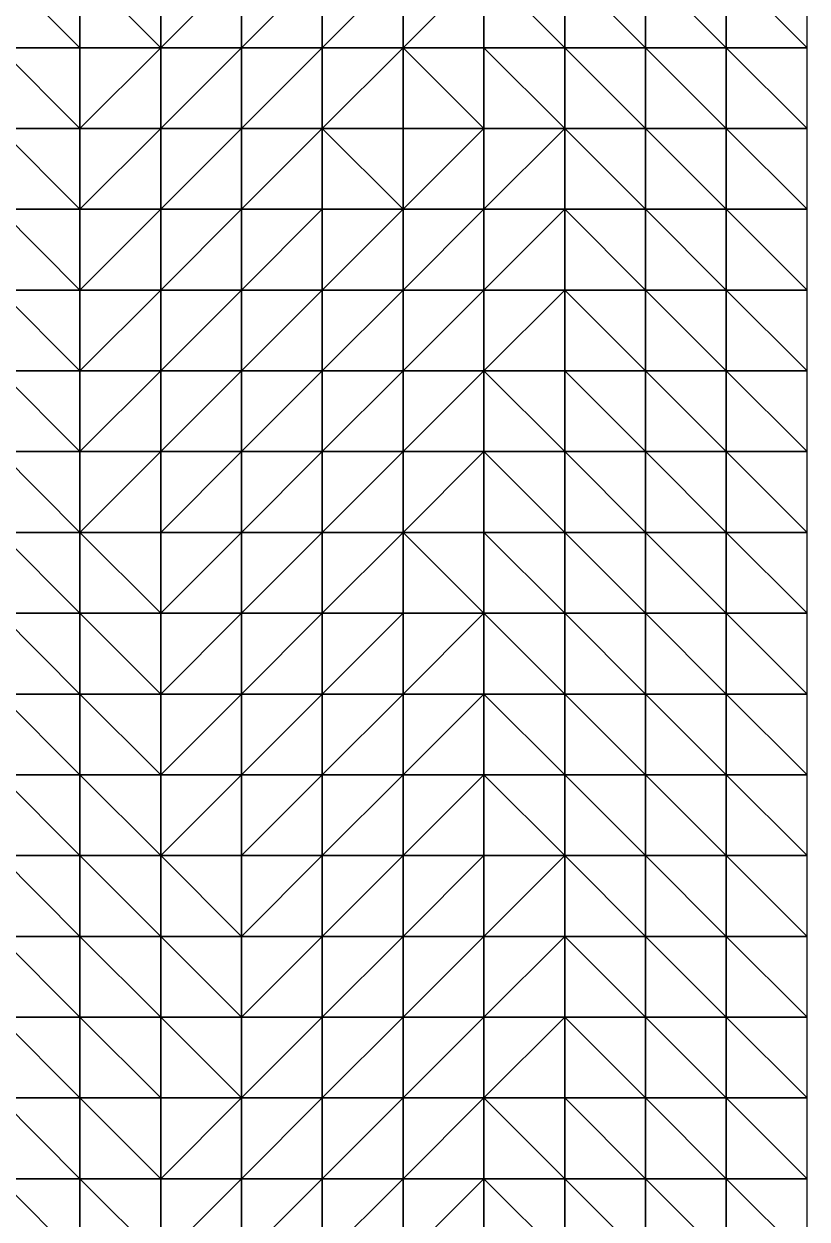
# Model space of a CAD drawing. Header units: metres. Extents: x -315 to 301, y -240 to 232.
# Drawn here: x 223.5 to 301, y -4 to 114.4 of the extents above; entities that cross this region are included whole.
import ezdxf

# ---------------------------------------------------------------- set-up
doc = ezdxf.new("R2010")
doc.units = ezdxf.units.M

msp = doc.modelspace()

# ---------------------------------------------------------------- linework, layer by layer
for points in [[(221, 120, -399.2216), (229, 112, -398.2804), (229, 120, -398.2804), (229.0001, 120.0001, -398.2803)], [(221, 120, -399.2216), (221, 112, -399.2216), (229, 112, -398.2804), (229.0001, 112.0001, -398.2803)], [(229, 120, -398.2804), (237, 112, -393.104), (237, 120, -394.9863), (237.0001, 120.0001, -394.9862)], [(229, 120, -398.2804), (229, 112, -398.2804), (237, 112, -393.104), (237.0001, 112.0001, -393.1039)], [(237, 112, -393.104), (245, 112, -383.2216), (245, 120, -389.3393), (245.0001, 120.0001, -389.3392)], [(237, 112, -393.104), (245, 120, -389.3393), (237, 120, -394.9863), (237.0001, 120.0001, -394.9862)], [(245, 112, -383.2216), (253, 112, -370.5157), (253, 120, -379.4569), (253.0001, 120.0001, -379.4568)], [(245, 112, -383.2216), (253, 120, -379.4569), (245, 120, -389.3393), (245.0001, 120.0001, -389.3392)], [(253, 112, -370.5157), (261, 112, -360.1628), (261, 120, -367.2216), (261.0001, 120.0001, -367.2215)], [(253, 112, -370.5157), (261, 120, -367.2216), (253, 120, -379.4569), (253.0001, 120.0001, -379.4568)], [(261, 112, -360.1628), (269, 112, -354.0451), (269, 120, -357.3393), (269.0001, 120.0001, -357.3392)], [(261, 112, -360.1628), (269, 120, -357.3393), (261, 120, -367.2216), (261.0001, 120.0001, -367.2215)], [(269, 120, -357.3393), (277, 112, -347.9275), (277, 120, -350.2804), (277.0001, 120.0001, -350.2803)], [(269, 120, -357.3393), (269, 112, -354.0451), (277, 112, -347.9275), (277.0001, 112.0001, -347.9274)], [(277, 120, -350.2804), (285, 112, -341.3393), (285, 120, -344.6334), (285.0001, 120.0001, -344.6333)], [(277, 120, -350.2804), (277, 112, -347.9275), (285, 112, -341.3393), (285.0001, 112.0001, -341.3392)], [(285, 120, -344.6334), (293, 112, -336.1628), (293, 120, -339.4569), (293.0001, 120.0001, -339.4568)], [(285, 120, -344.6334), (285, 112, -341.3393), (293, 112, -336.1628), (293.0001, 112.0001, -336.1627)], [(293, 120, -339.4569), (301, 112, -332.8687), (301, 120, -336.1628), (301.0001, 120.0001, -336.1627)], [(293, 120, -339.4569), (293, 112, -336.1628), (301, 112, -332.8687), (301.0001, 112.0001, -332.8686)], [(221, 112, -399.2216), (229, 104, -397.8098), (229, 112, -398.2804), (229.0001, 112.0001, -398.2803)], [(221, 112, -399.2216), (221, 104, -399.6922), (229, 104, -397.8098), (229.0001, 104.0001, -397.8098)], [(229, 104, -397.8098), (237, 104, -389.3393), (237, 112, -393.104), (237.0001, 112.0001, -393.1039)], [(229, 104, -397.8098), (237, 112, -393.104), (229, 112, -398.2804), (229.0001, 112.0001, -398.2803)], [(237, 104, -389.3393), (245, 104, -376.6334), (245, 112, -383.2216), (245.0001, 112.0001, -383.2215)], [(237, 104, -389.3393), (245, 112, -383.2216), (237, 112, -393.104), (237.0001, 112.0001, -393.1039)], [(245, 104, -376.6334), (253, 104, -364.8687), (253, 112, -370.5157), (253.0001, 112.0001, -370.5156)], [(245, 104, -376.6334), (253, 112, -370.5157), (245, 112, -383.2216), (245.0001, 112.0001, -383.2215)], [(253, 104, -364.8687), (261, 104, -357.8098), (261, 112, -360.1628), (261.0001, 112.0001, -360.1627)], [(253, 104, -364.8687), (261, 112, -360.1628), (253, 112, -370.5157), (253.0001, 112.0001, -370.5156)], [(261, 112, -360.1628), (269, 104, -351.6922), (269, 112, -354.0451), (269.0001, 112.0001, -354.045)], [(261, 112, -360.1628), (261, 104, -357.8098), (269, 104, -351.6922), (269.0001, 104.0001, -351.6921)], [(269, 112, -354.0451), (277, 104, -344.1628), (277, 112, -347.9275), (277.0001, 112.0001, -347.9274)], [(269, 112, -354.0451), (269, 104, -351.6922), (277, 104, -344.1628), (277.0001, 104.0001, -344.1627)], [(277, 112, -347.9275), (285, 104, -337.5745), (285, 112, -341.3393), (285.0001, 112.0001, -341.3392)], [(277, 112, -347.9275), (277, 104, -344.1628), (285, 104, -337.5745), (285.0001, 104.0001, -337.5745)], [(285, 112, -341.3393), (293, 104, -332.8687), (293, 112, -336.1628), (293.0001, 112.0001, -336.1627)], [(285, 112, -341.3393), (285, 104, -337.5745), (293, 104, -332.8687), (293.0001, 104.0001, -332.8686)], [(293, 112, -336.1628), (301, 104, -330.0451), (301, 112, -332.8687), (301.0001, 112.0001, -332.8686)], [(293, 112, -336.1628), (293, 104, -332.8687), (301, 104, -330.0451), (301.0001, 104.0001, -330.045)], [(221, 104, -399.6922), (229, 96, -395.9275), (229, 104, -397.8098), (229.0001, 104.0001, -397.8098)], [(221, 104, -399.6922), (221, 96, -400.1628), (229, 96, -395.9275), (229.0001, 96.0001, -395.9274)], [(229, 96, -395.9275), (237, 96, -385.104), (237, 104, -389.3393), (237.0001, 104.0001, -389.3392)], [(229, 96, -395.9275), (237, 104, -389.3393), (229, 104, -397.8098), (229.0001, 104.0001, -397.8098)], [(237, 96, -385.104), (245, 96, -371.9275), (245, 104, -376.6334), (245.0001, 104.0001, -376.6333)], [(237, 96, -385.104), (245, 104, -376.6334), (237, 104, -389.3393), (237.0001, 104.0001, -389.3392)], [(245, 96, -371.9275), (253, 96, -362.9863), (253, 104, -364.8687), (253.0001, 104.0001, -364.8686)], [(245, 96, -371.9275), (253, 104, -364.8687), (245, 104, -376.6334), (245.0001, 104.0001, -376.6333)], [(253, 104, -364.8687), (261, 96, -356.3981), (261, 104, -357.8098), (261.0001, 104.0001, -357.8098)], [(253, 104, -364.8687), (253, 96, -362.9863), (261, 96, -356.3981), (261.0001, 96.0001, -356.398)], [(261, 96, -356.3981), (269, 96, -348.3981), (269, 104, -351.6922), (269.0001, 104.0001, -351.6921)], [(261, 96, -356.3981), (269, 104, -351.6922), (261, 104, -357.8098), (261.0001, 104.0001, -357.8098)], [(269, 96, -348.3981), (277, 96, -339.4569), (277, 104, -344.1628), (277.0001, 104.0001, -344.1627)], [(269, 96, -348.3981), (277, 104, -344.1628), (269, 104, -351.6922), (269.0001, 104.0001, -351.6921)], [(277, 104, -344.1628), (285, 96, -333.3393), (285, 104, -337.5745), (285.0001, 104.0001, -337.5745)], [(277, 104, -344.1628), (277, 96, -339.4569), (285, 96, -333.3393), (285.0001, 96.0001, -333.3392)], [(285, 104, -337.5745), (293, 96, -330.0451), (293, 104, -332.8687), (293.0001, 104.0001, -332.8686)], [(285, 104, -337.5745), (285, 96, -333.3393), (293, 96, -330.0451), (293.0001, 96.0001, -330.045)], [(293, 104, -332.8687), (301, 96, -328.1628), (301, 104, -330.0451), (301.0001, 104.0001, -330.045)], [(293, 104, -332.8687), (293, 96, -330.0451), (301, 96, -328.1628), (301.0001, 96.0001, -328.1627)], [(221, 96, -400.1628), (229, 88, -394.5157), (229, 96, -395.9275), (229.0001, 96.0001, -395.9274)], [(221, 96, -400.1628), (221, 88, -400.6334), (229, 88, -394.5157), (229.0001, 88.0001, -394.5156)], [(229, 88, -394.5157), (237, 88, -381.3393), (237, 96, -385.104), (237.0001, 96.0001, -385.1039)], [(229, 88, -394.5157), (237, 96, -385.104), (229, 96, -395.9275), (229.0001, 96.0001, -395.9274)], [(237, 88, -381.3393), (245, 88, -368.6334), (245, 96, -371.9275), (245.0001, 96.0001, -371.9274)], [(237, 88, -381.3393), (245, 96, -371.9275), (237, 96, -385.104), (237.0001, 96.0001, -385.1039)], [(245, 88, -368.6334), (253, 88, -361.104), (253, 96, -362.9863), (253.0001, 96.0001, -362.9862)], [(245, 88, -368.6334), (253, 96, -362.9863), (245, 96, -371.9275), (245.0001, 96.0001, -371.9274)], [(253, 88, -361.104), (261, 88, -353.104), (261, 96, -356.3981), (261.0001, 96.0001, -356.398)], [(253, 88, -361.104), (261, 96, -356.3981), (253, 96, -362.9863), (253.0001, 96.0001, -362.9862)], [(261, 88, -353.104), (269, 88, -343.2216), (269, 96, -348.3981), (269.0001, 96.0001, -348.398)], [(261, 88, -353.104), (269, 96, -348.3981), (261, 96, -356.3981), (261.0001, 96.0001, -356.398)], [(269, 88, -343.2216), (277, 88, -335.2216), (277, 96, -339.4569), (277.0001, 96.0001, -339.4568)], [(269, 88, -343.2216), (277, 96, -339.4569), (269, 96, -348.3981), (269.0001, 96.0001, -348.398)], [(277, 96, -339.4569), (285, 88, -330.5158), (285, 96, -333.3393), (285.0001, 96.0001, -333.3392)], [(277, 96, -339.4569), (277, 88, -335.2216), (285, 88, -330.5158), (285.0001, 88.0001, -330.5157)], [(285, 96, -333.3393), (293, 88, -328.6334), (293, 96, -330.0451), (293.0001, 96.0001, -330.045)], [(285, 96, -333.3393), (285, 88, -330.5158), (293, 88, -328.6334), (293.0001, 88.0001, -328.6333)], [(293, 96, -330.0451), (301, 88, -327.2216), (301, 96, -328.1628), (301.0001, 96.0001, -328.1627)], [(293, 96, -330.0451), (293, 88, -328.6334), (301, 88, -327.2216), (301.0001, 88.0001, -327.2215)], [(221, 88, -400.6334), (229, 80, -395.4569), (229, 88, -394.5157), (229.0001, 88.0001, -394.5156)], [(221, 88, -400.6334), (221, 80, -401.104), (229, 80, -395.4569), (229.0001, 80.0001, -395.4568)], [(229, 80, -395.4569), (237, 80, -382.751), (237, 88, -381.3393), (237.0001, 88.0001, -381.3392)], [(229, 80, -395.4569), (237, 88, -381.3393), (229, 88, -394.5157), (229.0001, 88.0001, -394.5156)], [(237, 80, -382.751), (245, 80, -369.5745), (245, 88, -368.6334), (245.0001, 88.0001, -368.6333)], [(237, 80, -382.751), (245, 88, -368.6334), (237, 88, -381.3393), (237.0001, 88.0001, -381.3392)], [(245, 80, -369.5745), (253, 80, -359.2216), (253, 88, -361.104), (253.0001, 88.0001, -361.1039)], [(245, 80, -369.5745), (253, 88, -361.104), (245, 88, -368.6334), (245.0001, 88.0001, -368.6333)], [(253, 80, -359.2216), (261, 80, -348.3981), (261, 88, -353.104), (261.0001, 88.0001, -353.1039)], [(253, 80, -359.2216), (261, 88, -353.104), (253, 88, -361.104), (253.0001, 88.0001, -361.1039)], [(261, 80, -348.3981), (269, 80, -339.4569), (269, 88, -343.2216), (269.0001, 88.0001, -343.2215)], [(261, 80, -348.3981), (269, 88, -343.2216), (261, 88, -353.104), (261.0001, 88.0001, -353.1039)], [(269, 80, -339.4569), (277, 80, -332.8687), (277, 88, -335.2216), (277.0001, 88.0001, -335.2215)], [(269, 80, -339.4569), (277, 88, -335.2216), (269, 88, -343.2216), (269.0001, 88.0001, -343.2215)], [(277, 88, -335.2216), (285, 80, -329.5745), (285, 88, -330.5158), (285.0001, 88.0001, -330.5157)], [(277, 88, -335.2216), (277, 80, -332.8687), (285, 80, -329.5745), (285.0001, 80.0001, -329.5745)], [(285, 88, -330.5158), (293, 80, -328.1628), (293, 88, -328.6334), (293.0001, 88.0001, -328.6333)], [(285, 88, -330.5158), (285, 80, -329.5745), (293, 80, -328.1628), (293.0001, 80.0001, -328.1627)], [(293, 88, -328.6334), (301, 80, -327.2216), (301, 88, -327.2216), (301.0001, 88.0001, -327.2215)], [(293, 88, -328.6334), (293, 80, -328.1628), (301, 80, -327.2216), (301.0001, 80.0001, -327.2215)], [(221, 80, -401.104), (229, 72, -398.2804), (229, 80, -395.4569), (229.0001, 80.0001, -395.4568)], [(221, 80, -401.104), (221, 72, -401.5745), (229, 72, -398.2804), (229.0001, 72.0001, -398.2803)], [(229, 72, -398.2804), (237, 72, -388.3981), (237, 80, -382.751), (237.0001, 80.0001, -382.7509)], [(229, 72, -398.2804), (237, 80, -382.751), (229, 80, -395.4569), (229.0001, 80.0001, -395.4568)], [(237, 72, -388.3981), (245, 72, -373.3393), (245, 80, -369.5745), (245.0001, 80.0001, -369.5745)], [(237, 72, -388.3981), (245, 80, -369.5745), (237, 80, -382.751), (237.0001, 80.0001, -382.7509)], [(245, 72, -373.3393), (253, 72, -358.751), (253, 80, -359.2216), (253.0001, 80.0001, -359.2215)], [(245, 72, -373.3393), (253, 80, -359.2216), (245, 80, -369.5745), (245.0001, 80.0001, -369.5745)], [(253, 72, -358.751), (261, 72, -345.104), (261, 80, -348.3981), (261.0001, 80.0001, -348.398)], [(253, 72, -358.751), (261, 80, -348.3981), (253, 80, -359.2216), (253.0001, 80.0001, -359.2215)], [(261, 72, -345.104), (269, 72, -336.6334), (269, 80, -339.4569), (269.0001, 80.0001, -339.4568)], [(261, 72, -345.104), (269, 80, -339.4569), (261, 80, -348.3981), (261.0001, 80.0001, -348.398)], [(269, 80, -339.4569), (277, 72, -331.9275), (277, 80, -332.8687), (277.0001, 80.0001, -332.8686)], [(269, 80, -339.4569), (269, 72, -336.6334), (277, 72, -331.9275), (277.0001, 72.0001, -331.9274)], [(277, 80, -332.8687), (285, 72, -329.5745), (285, 80, -329.5745), (285.0001, 80.0001, -329.5745)], [(277, 80, -332.8687), (277, 72, -331.9275), (285, 72, -329.5745), (285.0001, 72.0001, -329.5745)], [(285, 80, -329.5745), (293, 72, -328.1628), (293, 80, -328.1628), (293.0001, 80.0001, -328.1627)], [(285, 80, -329.5745), (285, 72, -329.5745), (293, 72, -328.1628), (293.0001, 72.0001, -328.1627)], [(293, 80, -328.1628), (301, 72, -327.6922), (301, 80, -327.2216), (301.0001, 80.0001, -327.2215)], [(293, 80, -328.1628), (293, 72, -328.1628), (301, 72, -327.6922), (301.0001, 72.0001, -327.6921)], [(221, 72, -401.5745), (229, 64, -400.1628), (229, 72, -398.2804), (229.0001, 72.0001, -398.2803)], [(221, 72, -401.5745), (221, 64, -402.0451), (229, 64, -400.1628), (229.0001, 64.0001, -400.1627)], [(229, 64, -400.1628), (237, 64, -392.6334), (237, 72, -388.3981), (237.0001, 72.0001, -388.398)], [(229, 64, -400.1628), (237, 72, -388.3981), (229, 72, -398.2804), (229.0001, 72.0001, -398.2803)], [(237, 64, -392.6334), (245, 64, -377.104), (245, 72, -373.3393), (245.0001, 72.0001, -373.3392)], [(237, 64, -392.6334), (245, 72, -373.3393), (237, 72, -388.3981), (237.0001, 72.0001, -388.398)], [(245, 64, -377.104), (253, 64, -358.751), (253, 72, -358.751), (253.0001, 72.0001, -358.7509)], [(245, 64, -377.104), (253, 72, -358.751), (245, 72, -373.3393), (245.0001, 72.0001, -373.3392)], [(253, 64, -358.751), (261, 64, -343.2216), (261, 72, -345.104), (261.0001, 72.0001, -345.1039)], [(253, 64, -358.751), (261, 72, -345.104), (253, 72, -358.751), (253.0001, 72.0001, -358.7509)], [(261, 64, -343.2216), (269, 64, -335.6922), (269, 72, -336.6334), (269.0001, 72.0001, -336.6333)], [(261, 64, -343.2216), (269, 72, -336.6334), (261, 72, -345.104), (261.0001, 72.0001, -345.1039)], [(269, 72, -336.6334), (277, 64, -331.9275), (277, 72, -331.9275), (277.0001, 72.0001, -331.9274)], [(269, 72, -336.6334), (269, 64, -335.6922), (277, 64, -331.9275), (277.0001, 64.0001, -331.9274)], [(277, 72, -331.9275), (285, 64, -330.0451), (285, 72, -329.5745), (285.0001, 72.0001, -329.5745)], [(277, 72, -331.9275), (277, 64, -331.9275), (285, 64, -330.0451), (285.0001, 64.0001, -330.045)], [(285, 72, -329.5745), (293, 64, -328.6334), (293, 72, -328.1628), (293.0001, 72.0001, -328.1627)], [(285, 72, -329.5745), (285, 64, -330.0451), (293, 64, -328.6334), (293.0001, 64.0001, -328.6333)], [(293, 72, -328.1628), (301, 64, -327.6922), (301, 72, -327.6922), (301.0001, 72.0001, -327.6921)], [(293, 72, -328.1628), (293, 64, -328.6334), (301, 64, -327.6922), (301.0001, 64.0001, -327.6921)], [(221, 64, -402.0451), (229, 56, -401.5745), (229, 64, -400.1628), (229.0001, 64.0001, -400.1627)], [(221, 64, -402.0451), (221, 56, -402.5157), (229, 56, -401.5745), (229.0001, 56.0001, -401.5745)], [(229, 64, -400.1628), (237, 56, -395.9275), (237, 64, -392.6334), (237.0001, 64.0001, -392.6333)], [(229, 64, -400.1628), (229, 56, -401.5745), (237, 56, -395.9275), (237.0001, 56.0001, -395.9274)], [(237, 56, -395.9275), (245, 56, -381.3393), (245, 64, -377.104), (245.0001, 64.0001, -377.1039)], [(237, 56, -395.9275), (245, 64, -377.104), (237, 64, -392.6334), (237.0001, 64.0001, -392.6333)], [(245, 56, -381.3393), (253, 56, -361.104), (253, 64, -358.751), (253.0001, 64.0001, -358.7509)], [(245, 56, -381.3393), (253, 64, -358.751), (245, 64, -377.104), (245.0001, 64.0001, -377.1039)], [(253, 56, -361.104), (261, 56, -344.1628), (261, 64, -343.2216), (261.0001, 64.0001, -343.2215)], [(253, 56, -361.104), (261, 64, -343.2216), (253, 64, -358.751), (253.0001, 64.0001, -358.7509)], [(261, 64, -343.2216), (269, 56, -336.6334), (269, 64, -335.6922), (269.0001, 64.0001, -335.6921)], [(261, 64, -343.2216), (261, 56, -344.1628), (269, 56, -336.6334), (269.0001, 56.0001, -336.6333)], [(269, 64, -335.6922), (277, 56, -333.3393), (277, 64, -331.9275), (277.0001, 64.0001, -331.9274)], [(269, 64, -335.6922), (269, 56, -336.6334), (277, 56, -333.3393), (277.0001, 56.0001, -333.3392)], [(277, 64, -331.9275), (285, 56, -330.9863), (285, 64, -330.0451), (285.0001, 64.0001, -330.045)], [(277, 64, -331.9275), (277, 56, -333.3393), (285, 56, -330.9863), (285.0001, 56.0001, -330.9862)], [(285, 64, -330.0451), (293, 56, -329.5745), (293, 64, -328.6334), (293.0001, 64.0001, -328.6333)], [(285, 64, -330.0451), (285, 56, -330.9863), (293, 56, -329.5745), (293.0001, 56.0001, -329.5745)], [(293, 64, -328.6334), (301, 56, -327.6922), (301, 64, -327.6922), (301.0001, 64.0001, -327.6921)], [(293, 64, -328.6334), (293, 56, -329.5745), (301, 56, -327.6922), (301.0001, 56.0001, -327.6921)], [(221, 56, -402.5157), (229, 48, -402.0451), (229, 56, -401.5745), (229.0001, 56.0001, -401.5745)], [(221, 56, -402.5157), (221, 48, -402.5157), (229, 48, -402.0451), (229.0001, 48.0001, -402.045)], [(229, 56, -401.5745), (237, 48, -398.2804), (237, 56, -395.9275), (237.0001, 56.0001, -395.9274)], [(229, 56, -401.5745), (229, 48, -402.0451), (237, 48, -398.2804), (237.0001, 48.0001, -398.2803)], [(237, 48, -398.2804), (245, 48, -386.0451), (245, 56, -381.3393), (245.0001, 56.0001, -381.3392)], [(237, 48, -398.2804), (245, 56, -381.3393), (237, 56, -395.9275), (237.0001, 56.0001, -395.9274)], [(245, 48, -386.0451), (253, 48, -365.3393), (253, 56, -361.104), (253.0001, 56.0001, -361.1039)], [(245, 48, -386.0451), (253, 56, -361.104), (245, 56, -381.3393), (245.0001, 56.0001, -381.3392)], [(253, 48, -365.3393), (261, 48, -346.5157), (261, 56, -344.1628), (261.0001, 56.0001, -344.1627)], [(253, 48, -365.3393), (261, 56, -344.1628), (253, 56, -361.104), (253.0001, 56.0001, -361.1039)], [(261, 48, -346.5157), (269, 48, -338.0451), (269, 56, -336.6334), (269.0001, 56.0001, -336.6333)], [(261, 48, -346.5157), (269, 56, -336.6334), (261, 56, -344.1628), (261.0001, 56.0001, -344.1627)], [(269, 56, -336.6334), (277, 48, -334.2805), (277, 56, -333.3393), (277.0001, 56.0001, -333.3392)], [(269, 56, -336.6334), (269, 48, -338.0451), (277, 48, -334.2805), (277.0001, 48.0001, -334.2804)], [(277, 56, -333.3393), (285, 48, -331.4569), (285, 56, -330.9863), (285.0001, 56.0001, -330.9862)], [(277, 56, -333.3393), (277, 48, -334.2805), (285, 48, -331.4569), (285.0001, 48.0001, -331.4568)], [(285, 56, -330.9863), (293, 48, -329.1039), (293, 56, -329.5745), (293.0001, 56.0001, -329.5745)], [(285, 56, -330.9863), (285, 48, -331.4569), (293, 48, -329.1039), (293.0001, 48.0001, -329.1039)], [(293, 56, -329.5745), (301, 48, -326.751), (301, 56, -327.6922), (301.0001, 56.0001, -327.6921)], [(293, 56, -329.5745), (293, 48, -329.1039), (301, 48, -326.751), (301.0001, 48.0001, -326.7509)], [(221, 48, -402.5157), (229, 40, -402.0451), (229, 48, -402.0451), (229.0001, 48.0001, -402.045)], [(221, 48, -402.5157), (221, 40, -402.9863), (229, 40, -402.0451), (229.0001, 40.0001, -402.045)], [(229, 48, -402.0451), (237, 40, -399.6922), (237, 48, -398.2804), (237.0001, 48.0001, -398.2803)], [(229, 48, -402.0451), (229, 40, -402.0451), (237, 40, -399.6922), (237.0001, 40.0001, -399.6921)], [(237, 40, -399.6922), (245, 40, -390.2804), (245, 48, -386.0451), (245.0001, 48.0001, -386.045)], [(237, 40, -399.6922), (245, 48, -386.0451), (237, 48, -398.2804), (237.0001, 48.0001, -398.2803)], [(245, 40, -390.2804), (253, 40, -370.9863), (253, 48, -365.3393), (253.0001, 48.0001, -365.3392)], [(245, 40, -390.2804), (253, 48, -365.3393), (245, 48, -386.0451), (245.0001, 48.0001, -386.045)], [(253, 40, -370.9863), (261, 40, -350.751), (261, 48, -346.5157), (261.0001, 48.0001, -346.5156)], [(253, 40, -370.9863), (261, 48, -346.5157), (253, 48, -365.3393), (253.0001, 48.0001, -365.3392)], [(261, 40, -350.751), (269, 40, -339.4569), (269, 48, -338.0451), (269.0001, 48.0001, -338.045)], [(261, 40, -350.751), (269, 48, -338.0451), (261, 48, -346.5157), (261.0001, 48.0001, -346.5156)], [(269, 48, -338.0451), (277, 40, -334.2805), (277, 48, -334.2805), (277.0001, 48.0001, -334.2804)], [(269, 48, -338.0451), (269, 40, -339.4569), (277, 40, -334.2805), (277.0001, 40.0001, -334.2804)], [(277, 48, -334.2805), (285, 40, -330.5158), (285, 48, -331.4569), (285.0001, 48.0001, -331.4568)], [(277, 48, -334.2805), (277, 40, -334.2805), (285, 40, -330.5158), (285.0001, 40.0001, -330.5157)], [(285, 48, -331.4569), (293, 40, -328.1628), (293, 48, -329.1039), (293.0001, 48.0001, -329.1039)], [(285, 48, -331.4569), (285, 40, -330.5158), (293, 40, -328.1628), (293.0001, 40.0001, -328.1627)], [(293, 48, -329.1039), (301, 40, -326.2804), (301, 48, -326.751), (301.0001, 48.0001, -326.7509)], [(293, 48, -329.1039), (293, 40, -328.1628), (301, 40, -326.2804), (301.0001, 40.0001, -326.2803)], [(221, 40, -402.9863), (229, 32, -402.0451), (229, 40, -402.0451), (229.0001, 40.0001, -402.045)], [(221, 40, -402.9863), (221, 32, -402.9863), (229, 32, -402.0451), (229.0001, 32.0001, -402.045)], [(229, 40, -402.0451), (237, 32, -400.6334), (237, 40, -399.6922), (237.0001, 40.0001, -399.6921)], [(229, 40, -402.0451), (229, 32, -402.0451), (237, 32, -400.6334), (237.0001, 32.0001, -400.6333)], [(237, 32, -400.6334), (245, 32, -394.0451), (245, 40, -390.2804), (245.0001, 40.0001, -390.2803)], [(237, 32, -400.6334), (245, 40, -390.2804), (237, 40, -399.6922), (237.0001, 40.0001, -399.6921)], [(245, 32, -394.0451), (253, 32, -376.6334), (253, 40, -370.9863), (253.0001, 40.0001, -370.9862)], [(245, 32, -394.0451), (253, 40, -370.9863), (245, 40, -390.2804), (245.0001, 40.0001, -390.2803)], [(253, 32, -376.6334), (261, 32, -354.5157), (261, 40, -350.751), (261.0001, 40.0001, -350.7509)], [(253, 32, -376.6334), (261, 40, -350.751), (253, 40, -370.9863), (253.0001, 40.0001, -370.9862)], [(261, 32, -354.5157), (269, 32, -340.8687), (269, 40, -339.4569), (269.0001, 40.0001, -339.4568)], [(261, 32, -354.5157), (269, 40, -339.4569), (261, 40, -350.751), (261.0001, 40.0001, -350.7509)], [(269, 40, -339.4569), (277, 32, -333.8098), (277, 40, -334.2805), (277.0001, 40.0001, -334.2804)], [(269, 40, -339.4569), (269, 32, -340.8687), (277, 32, -333.8098), (277.0001, 32.0001, -333.8098)], [(277, 40, -334.2805), (285, 32, -329.5745), (285, 40, -330.5158), (285.0001, 40.0001, -330.5157)], [(277, 40, -334.2805), (277, 32, -333.8098), (285, 32, -329.5745), (285.0001, 32.0001, -329.5745)], [(285, 40, -330.5158), (293, 32, -327.2216), (293, 40, -328.1628), (293.0001, 40.0001, -328.1627)], [(285, 40, -330.5158), (285, 32, -329.5745), (293, 32, -327.2216), (293.0001, 32.0001, -327.2215)], [(293, 40, -328.1628), (301, 32, -325.8098), (301, 40, -326.2804), (301.0001, 40.0001, -326.2803)], [(293, 40, -328.1628), (293, 32, -327.2216), (301, 32, -325.8098), (301.0001, 32.0001, -325.8098)], [(221, 32, -402.9863), (229, 24, -402.0451), (229, 32, -402.0451), (229.0001, 32.0001, -402.045)], [(221, 32, -402.9863), (221, 24, -402.9863), (229, 24, -402.0451), (229.0001, 24.0001, -402.045)], [(229, 32, -402.0451), (237, 24, -401.104), (237, 32, -400.6334), (237.0001, 32.0001, -400.6333)], [(229, 32, -402.0451), (229, 24, -402.0451), (237, 24, -401.104), (237.0001, 24.0001, -401.1039)], [(237, 32, -400.6334), (245, 24, -395.4569), (245, 32, -394.0451), (245.0001, 32.0001, -394.045)], [(237, 32, -400.6334), (237, 24, -401.104), (245, 24, -395.4569), (245.0001, 24.0001, -395.4568)], [(245, 24, -395.4569), (253, 24, -380.3981), (253, 32, -376.6334), (253.0001, 32.0001, -376.6333)], [(245, 24, -395.4569), (253, 32, -376.6334), (245, 32, -394.0451), (245.0001, 32.0001, -394.045)], [(253, 24, -380.3981), (261, 24, -357.3393), (261, 32, -354.5157), (261.0001, 32.0001, -354.5156)], [(253, 24, -380.3981), (261, 32, -354.5157), (253, 32, -376.6334), (253.0001, 32.0001, -376.6333)], [(261, 24, -357.3393), (269, 24, -340.8687), (269, 32, -340.8687), (269.0001, 32.0001, -340.8686)], [(261, 24, -357.3393), (269, 32, -340.8687), (261, 32, -354.5157), (261.0001, 32.0001, -354.5156)], [(269, 24, -340.8687), (277, 24, -332.3981), (277, 32, -333.8098), (277.0001, 32.0001, -333.8098)], [(269, 24, -340.8687), (277, 32, -333.8098), (269, 32, -340.8687), (269.0001, 32.0001, -340.8686)], [(277, 32, -333.8098), (285, 24, -328.1628), (285, 32, -329.5745), (285.0001, 32.0001, -329.5745)], [(277, 32, -333.8098), (277, 24, -332.3981), (285, 24, -328.1628), (285.0001, 24.0001, -328.1627)], [(285, 32, -329.5745), (293, 24, -326.2804), (293, 32, -327.2216), (293.0001, 32.0001, -327.2215)], [(285, 32, -329.5745), (285, 24, -328.1628), (293, 24, -326.2804), (293.0001, 24.0001, -326.2803)], [(293, 32, -327.2216), (301, 24, -325.3393), (301, 32, -325.8098), (301.0001, 32.0001, -325.8098)], [(293, 32, -327.2216), (293, 24, -326.2804), (301, 24, -325.3393), (301.0001, 24.0001, -325.3392)], [(221, 24, -402.9863), (229, 16, -402.0451), (229, 24, -402.0451), (229.0001, 24.0001, -402.045)], [(221, 24, -402.9863), (221, 16, -402.9863), (229, 16, -402.0451), (229.0001, 16.0001, -402.045)], [(229, 24, -402.0451), (237, 16, -400.6334), (237, 24, -401.104), (237.0001, 24.0001, -401.1039)], [(229, 24, -402.0451), (229, 16, -402.0451), (237, 16, -400.6334), (237.0001, 16.0001, -400.6333)], [(237, 24, -401.104), (245, 16, -395.9275), (245, 24, -395.4569), (245.0001, 24.0001, -395.4568)], [(237, 24, -401.104), (237, 16, -400.6334), (245, 16, -395.9275), (245.0001, 16.0001, -395.9274)], [(245, 16, -395.9275), (253, 16, -381.3393), (253, 24, -380.3981), (253.0001, 24.0001, -380.398)], [(245, 16, -395.9275), (253, 24, -380.3981), (245, 24, -395.4569), (245.0001, 24.0001, -395.4568)], [(253, 16, -381.3393), (261, 16, -356.8687), (261, 24, -357.3393), (261.0001, 24.0001, -357.3392)], [(253, 16, -381.3393), (261, 24, -357.3393), (253, 24, -380.3981), (253.0001, 24.0001, -380.398)], [(261, 16, -356.8687), (269, 16, -338.9863), (269, 24, -340.8687), (269.0001, 24.0001, -340.8686)], [(261, 16, -356.8687), (269, 24, -340.8687), (261, 24, -357.3393), (261.0001, 24.0001, -357.3392)], [(269, 16, -338.9863), (277, 16, -330.5158), (277, 24, -332.3981), (277.0001, 24.0001, -332.398)], [(269, 16, -338.9863), (277, 24, -332.3981), (269, 24, -340.8687), (269.0001, 24.0001, -340.8686)], [(277, 24, -332.3981), (285, 16, -327.2216), (285, 24, -328.1628), (285.0001, 24.0001, -328.1627)], [(277, 24, -332.3981), (277, 16, -330.5158), (285, 16, -327.2216), (285.0001, 16.0001, -327.2215)], [(285, 24, -328.1628), (293, 16, -325.8098), (293, 24, -326.2804), (293.0001, 24.0001, -326.2803)], [(285, 24, -328.1628), (285, 16, -327.2216), (293, 16, -325.8098), (293.0001, 16.0001, -325.8098)], [(293, 24, -326.2804), (301, 16, -324.8687), (301, 24, -325.3393), (301.0001, 24.0001, -325.3392)], [(293, 24, -326.2804), (293, 16, -325.8098), (301, 16, -324.8687), (301.0001, 16.0001, -324.8686)], [(221, 16, -402.9863), (229, 8, -402.0451), (229, 16, -402.0451), (229.0001, 16.0001, -402.045)], [(221, 16, -402.9863), (221, 8, -402.9863), (229, 8, -402.0451), (229.0001, 8.0001, -402.045)], [(229, 16, -402.0451), (237, 8, -400.6334), (237, 16, -400.6334), (237.0001, 16.0001, -400.6333)], [(229, 16, -402.0451), (229, 8, -402.0451), (237, 8, -400.6334), (237.0001, 8.0001, -400.6333)], [(237, 16, -400.6334), (245, 8, -394.5157), (245, 16, -395.9275), (245.0001, 16.0001, -395.9274)], [(237, 16, -400.6334), (237, 8, -400.6334), (245, 8, -394.5157), (245.0001, 8.0001, -394.5156)], [(245, 8, -394.5157), (253, 8, -377.104), (253, 16, -381.3393), (253.0001, 16.0001, -381.3392)], [(245, 8, -394.5157), (253, 16, -381.3393), (245, 16, -395.9275), (245.0001, 16.0001, -395.9274)], [(253, 8, -377.104), (261, 8, -352.1628), (261, 16, -356.8687), (261.0001, 16.0001, -356.8686)], [(253, 8, -377.104), (261, 16, -356.8687), (253, 16, -381.3393), (253.0001, 16.0001, -381.3392)], [(261, 8, -352.1628), (269, 8, -335.2216), (269, 16, -338.9863), (269.0001, 16.0001, -338.9862)], [(261, 8, -352.1628), (269, 16, -338.9863), (261, 16, -356.8687), (261.0001, 16.0001, -356.8686)], [(269, 8, -335.2216), (277, 8, -328.6334), (277, 16, -330.5158), (277.0001, 16.0001, -330.5157)], [(269, 8, -335.2216), (277, 16, -330.5158), (269, 16, -338.9863), (269.0001, 16.0001, -338.9862)], [(277, 16, -330.5158), (285, 8, -325.8098), (285, 16, -327.2216), (285.0001, 16.0001, -327.2215)], [(277, 16, -330.5158), (277, 8, -328.6334), (285, 8, -325.8098), (285.0001, 8.0001, -325.8098)], [(285, 16, -327.2216), (293, 8, -324.8687), (293, 16, -325.8098), (293.0001, 16.0001, -325.8098)], [(285, 16, -327.2216), (285, 8, -325.8098), (293, 8, -324.8687), (293.0001, 8.0001, -324.8686)], [(293, 16, -325.8098), (301, 8, -323.4569), (301, 16, -324.8687), (301.0001, 16.0001, -324.8686)], [(293, 16, -325.8098), (293, 8, -324.8687), (301, 8, -323.4569), (301.0001, 8.0001, -323.4568)], [(221, 8, -402.9863), (229, 0, -401.5745), (229, 8, -402.0451), (229.0001, 8.0001, -402.045)], [(221, 8, -402.9863), (221, 0, -402.9863), (229, 0, -401.5745), (229.0001, 0.0001, -401.5745)], [(229, 8, -402.0451), (237, 0, -398.751), (237, 8, -400.6334), (237.0001, 8.0001, -400.6333)], [(229, 8, -402.0451), (229, 0, -401.5745), (237, 0, -398.751), (237.0001, 0.0001, -398.7509)], [(237, 0, -398.751), (245, 0, -388.8687), (245, 8, -394.5157), (245.0001, 8.0001, -394.5156)], [(237, 0, -398.751), (245, 8, -394.5157), (237, 8, -400.6334), (237.0001, 8.0001, -400.6333)], [(245, 0, -388.8687), (253, 0, -367.6922), (253, 8, -377.104), (253.0001, 8.0001, -377.1039)], [(245, 0, -388.8687), (253, 8, -377.104), (245, 8, -394.5157), (245.0001, 8.0001, -394.5156)], [(253, 0, -367.6922), (261, 0, -344.1628), (261, 8, -352.1628), (261.0001, 8.0001, -352.1627)], [(253, 0, -367.6922), (261, 8, -352.1628), (253, 8, -377.104), (253.0001, 8.0001, -377.1039)], [(261, 0, -344.1628), (269, 0, -331.4569), (269, 8, -335.2216), (269.0001, 8.0001, -335.2215)], [(261, 0, -344.1628), (269, 8, -335.2216), (261, 8, -352.1628), (261.0001, 8.0001, -352.1627)], [(269, 8, -335.2216), (277, 0, -327.2216), (277, 8, -328.6334), (277.0001, 8.0001, -328.6333)], [(269, 8, -335.2216), (269, 0, -331.4569), (277, 0, -327.2216), (277.0001, 0.0001, -327.2215)], [(277, 8, -328.6334), (285, 0, -325.3393), (285, 8, -325.8098), (285.0001, 8.0001, -325.8098)], [(277, 8, -328.6334), (277, 0, -327.2216), (285, 0, -325.3393), (285.0001, 0.0001, -325.3392)], [(285, 8, -325.8098), (293, 0, -323.4569), (293, 8, -324.8687), (293.0001, 8.0001, -324.8686)], [(285, 8, -325.8098), (285, 0, -325.3393), (293, 0, -323.4569), (293.0001, 0.0001, -323.4568)], [(293, 8, -324.8687), (301, 0, -322.5158), (301, 8, -323.4569), (301.0001, 8.0001, -323.4568)], [(293, 8, -324.8687), (293, 0, -323.4569), (301, 0, -322.5158), (301.0001, 0.0001, -322.5157)], [(221, 0, -402.9863), (229, -8, -399.6922), (229, 0, -401.5745), (229.0001, 0.0001, -401.5745)], [(221, 0, -402.9863), (221, -8, -402.0451), (229, -8, -399.6922), (229.0001, -7.9999, -399.6921)], [(229, 0, -401.5745), (237, -8, -393.104), (237, 0, -398.751), (237.0001, 0.0001, -398.7509)], [(229, 0, -401.5745), (229, -8, -399.6922), (237, -8, -393.104), (237.0001, -7.9999, -393.1039)], [(237, -8, -393.104), (245, -8, -377.104), (245, 0, -388.8687), (245.0001, 0.0001, -388.8686)], [(237, -8, -393.104), (245, 0, -388.8687), (237, 0, -398.751), (237.0001, 0.0001, -398.7509)], [(245, -8, -377.104), (253, -8, -353.5745), (253, 0, -367.6922), (253.0001, 0.0001, -367.6921)], [(245, -8, -377.104), (253, 0, -367.6922), (245, 0, -388.8687), (245.0001, 0.0001, -388.8686)], [(253, -8, -353.5745), (261, -8, -336.1628), (261, 0, -344.1628), (261.0001, 0.0001, -344.1627)], [(253, -8, -353.5745), (261, 0, -344.1628), (253, 0, -367.6922), (253.0001, 0.0001, -367.6921)], [(261, -8, -336.1628), (269, -8, -328.6334), (269, 0, -331.4569), (269.0001, 0.0001, -331.4568)], [(261, -8, -336.1628), (269, 0, -331.4569), (261, 0, -344.1628), (261.0001, 0.0001, -344.1627)], [(269, 0, -331.4569), (277, -8, -325.8098), (277, 0, -327.2216), (277.0001, 0.0001, -327.2215)], [(269, 0, -331.4569), (269, -8, -328.6334), (277, -8, -325.8098), (277.0001, -7.9999, -325.8098)], [(277, 0, -327.2216), (285, -8, -323.9275), (285, 0, -325.3393), (285.0001, 0.0001, -325.3392)], [(277, 0, -327.2216), (277, -8, -325.8098), (285, -8, -323.9275), (285.0001, -7.9999, -323.9274)], [(285, 0, -325.3393), (293, -8, -322.5158), (293, 0, -323.4569), (293.0001, 0.0001, -323.4568)], [(285, 0, -325.3393), (285, -8, -323.9275), (293, -8, -322.5158), (293.0001, -7.9999, -322.5157)], [(293, 0, -323.4569), (301, -8, -321.5745), (301, 0, -322.5158), (301.0001, 0.0001, -322.5157)], [(293, 0, -323.4569), (293, -8, -322.5158), (301, -8, -321.5745), (301.0001, -7.9999, -321.5745)]]:
    msp.add_3dface(points)

doc.saveas('drawing.dxf')
